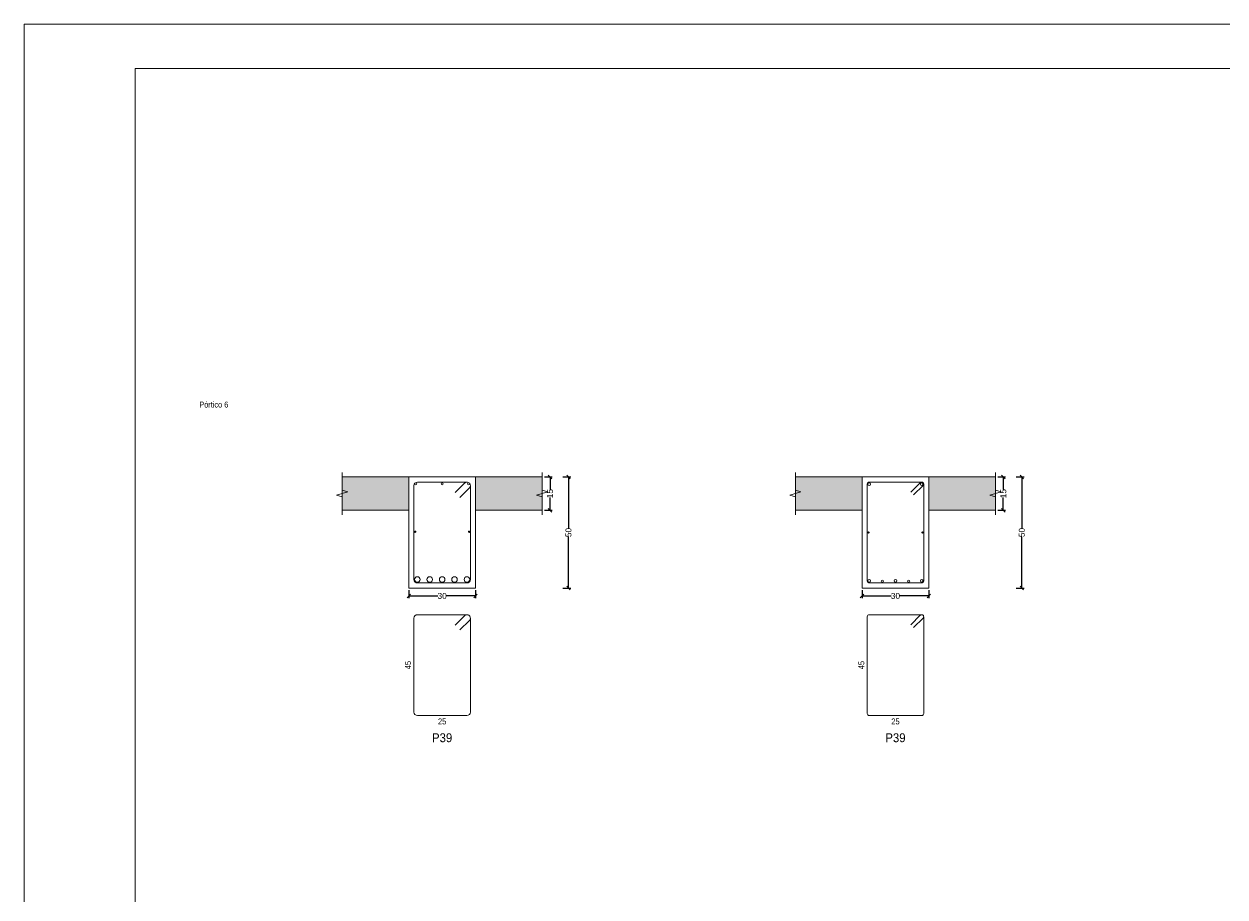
# Model space of a CAD drawing. Header units: millimetres. Extents: x 3 to 479, y -191 to 120.
# Drawn here: x 100.33 to 127.35, y 44.11 to 63.76 of the extents above; entities that cross this region are included whole.
import ezdxf
from ezdxf.enums import TextEntityAlignment as Align

# ---------------------------------------------------------------- set-up
doc = ezdxf.new("R2010")
doc.units = ezdxf.units.MM
for name, color, linetype, lineweight in [('ALZ_REF_REFERENCIA_PORTICO', 3, 'Continuous', 9), ('ARM_LONGITUDINAL_Ø10', 103, 'Continuous', 9), ('ARM_LONGITUDINAL_Ø12', 171, 'Continuous', 9), ('ARM_LONGITUDINAL_Ø25', 20, 'Continuous', 9), ('ARM_LONGITUDINAL_Ø6', 151, 'Continuous', 9), ('ARM_TRANSVERSAL_Ø6', 151, 'Continuous', 9), ('RECUAD_LIMITES', 2, 'Continuous', 0), ('RECUAD_MARCO', 1, 'Continuous', 20), ('SEC_CONT_FORJADOS_SECCION', 8, 'Continuous', 9), ('SEC_CONT_VIG_HORMIGON_SECCION', 2, 'Continuous', 9), ('SEC_COTAS_SEC_DIM_VIGA', 122, 'Continuous', 0), ('SEC_COTAS_TEXTOS_DESPIECE_ESTRIBADO', 122, 'Continuous', 0), ('SEC_REF_TXT_POSICIONES_ARM_ESTRIBOS', 1, 'Continuous', 9)]:
    doc.layers.add(name, color=color, linetype=linetype, lineweight=lineweight)
doc.styles.add('CYPETXT_0.2_romans', font='arial.ttf', dxfattribs={"height": 0.133333})
doc.styles.add('CYPETXT_romans', font='arial.ttf', dxfattribs={"height": 0.2})
doc.dimstyles.new('cype_oblique', dxfattribs={"dimtxt": 0.18, "dimasz": 0.18, "dimexe": 0.05, "dimexo": 0.05, "dimgap": 0, "dimtad": 0, "dimdec": 4, "dimzin": 0, "dimdsep": 46, "dimtxsty": 'CYPETXT_0.2_romans', "dimblk": 'OBLIQUE', "dimtsz": 0.04, "dimcen": 0.09, "dimadec": 0, "dimazin": 0, "dimtfac": 1, "dimtdec": 4, "dimtofl": 0, "dimtmove": 2, "dimatfit": 3, "dimfxl": 1, "dimtolj": 1, "dimtzin": 0, "dimarcsym": 0})

# ---------------------------------------------------------------- blocks, each defined once
blk = doc.blocks.new('*D1101')
at = {"layer": 'Defpoints', "color": 0, "transparency": 16777216}
for p in [(108.987, 51.06), (110.487, 51.06), (110.487, 50.883)]:
    blk.add_point(p, dxfattribs=at)
at = {"layer": 'SEC_COTAS_SEC_DIM_VIGA', "color": 0, "lineweight": -2, "transparency": 16777216}
for p, q in [((108.947, 50.843), (109.027, 50.923)), ((108.987, 51.01), (108.987, 50.833)), ((108.987, 50.883), (109.642, 50.883)), ((110.487, 50.883), (109.832, 50.883)), ((110.447, 50.843), (110.527, 50.923)), ((110.487, 51.01), (110.487, 50.833))]:
    blk.add_line(p, q, dxfattribs=at)
at = {"layer": 'SEC_COTAS_SEC_DIM_VIGA', "color": 0, "transparency": 16777216, "insert": (109.737, 50.883), "char_height": 0.1333, "attachment_point": 5, "style": 'CYPETXT_0.2_romans'}
blk.add_mtext('\\A1;30', dxfattribs=at)
blk = doc.blocks.new('_OBLIQUE')
at = {"color": 0, "linetype": 'ByBlock', "lineweight": -2}
blk.add_line((-0.5, -0.5), (0.5, 0.5), dxfattribs=at)
blk = doc.blocks.new('*D1102')
at = {"layer": 'Defpoints', "color": 0, "transparency": 16777216}
for p in [(111.987, 53.56), (112.164, 53.56), (111.987, 52.81)]:
    blk.add_point(p, dxfattribs=at)
at = {"layer": 'SEC_COTAS_SEC_DIM_VIGA', "color": 0, "lineweight": -2, "transparency": 16777216}
for p, q in [((112.037, 53.56), (112.214, 53.56)), ((112.204, 53.52), (112.124, 53.6)), ((112.164, 53.56), (112.164, 53.275)), ((112.164, 52.81), (112.164, 53.096)), ((112.037, 52.81), (112.214, 52.81)), ((112.204, 52.77), (112.124, 52.85))]:
    blk.add_line(p, q, dxfattribs=at)
at = {"layer": 'SEC_COTAS_SEC_DIM_VIGA', "color": 0, "transparency": 16777216, "insert": (112.164, 53.185), "char_height": 0.1333, "attachment_point": 5, "rotation": 90, "style": 'CYPETXT_0.2_romans'}
blk.add_mtext('\\A1;15', dxfattribs=at)
blk = doc.blocks.new('*D1103')
at = {"layer": 'Defpoints', "color": 0, "transparency": 16777216}
for p in [(112.403, 53.56), (112.58, 53.56), (112.403, 51.06)]:
    blk.add_point(p, dxfattribs=at)
at = {"layer": 'SEC_COTAS_SEC_DIM_VIGA', "color": 0, "lineweight": -2, "transparency": 16777216}
for p, q in [((112.453, 53.56), (112.63, 53.56)), ((112.62, 53.52), (112.54, 53.6)), ((112.58, 53.56), (112.58, 52.406)), ((112.58, 51.06), (112.58, 52.215)), ((112.62, 51.02), (112.54, 51.1)), ((112.453, 51.06), (112.63, 51.06))]:
    blk.add_line(p, q, dxfattribs=at)
at = {"layer": 'SEC_COTAS_SEC_DIM_VIGA', "color": 0, "transparency": 16777216, "insert": (112.58, 52.31), "char_height": 0.1333, "attachment_point": 5, "rotation": 90, "style": 'CYPETXT_0.2_romans'}
blk.add_mtext('\\A1;50', dxfattribs=at)
blk = doc.blocks.new('*D1104')
at = {"layer": 'Defpoints', "color": 0, "transparency": 16777216}
for p in [(119.185, 51.06), (120.685, 51.06), (120.685, 50.883)]:
    blk.add_point(p, dxfattribs=at)
at = {"layer": 'SEC_COTAS_SEC_DIM_VIGA', "color": 0, "lineweight": -2, "transparency": 16777216}
for p, q in [((119.145, 50.843), (119.225, 50.923)), ((119.185, 51.01), (119.185, 50.833)), ((119.185, 50.883), (119.84, 50.883)), ((120.685, 50.883), (120.03, 50.883)), ((120.645, 50.843), (120.725, 50.923)), ((120.685, 51.01), (120.685, 50.833))]:
    blk.add_line(p, q, dxfattribs=at)
at = {"layer": 'SEC_COTAS_SEC_DIM_VIGA', "color": 0, "transparency": 16777216, "insert": (119.935, 50.883), "char_height": 0.1333, "attachment_point": 5, "style": 'CYPETXT_0.2_romans'}
blk.add_mtext('\\A1;30', dxfattribs=at)
blk = doc.blocks.new('*D1105')
at = {"layer": 'Defpoints', "color": 0, "transparency": 16777216}
for p in [(122.185, 53.56), (122.362, 53.56), (122.185, 52.81)]:
    blk.add_point(p, dxfattribs=at)
at = {"layer": 'SEC_COTAS_SEC_DIM_VIGA', "color": 0, "lineweight": -2, "transparency": 16777216}
for p, q in [((122.235, 53.56), (122.412, 53.56)), ((122.402, 53.52), (122.322, 53.6)), ((122.362, 53.56), (122.362, 53.275)), ((122.362, 52.81), (122.362, 53.096)), ((122.235, 52.81), (122.412, 52.81)), ((122.402, 52.77), (122.322, 52.85))]:
    blk.add_line(p, q, dxfattribs=at)
at = {"layer": 'SEC_COTAS_SEC_DIM_VIGA', "color": 0, "transparency": 16777216, "insert": (122.362, 53.185), "char_height": 0.1333, "attachment_point": 5, "rotation": 90, "style": 'CYPETXT_0.2_romans'}
blk.add_mtext('\\A1;15', dxfattribs=at)
blk = doc.blocks.new('*D1106')
at = {"layer": 'Defpoints', "color": 0, "transparency": 16777216}
for p in [(122.601, 53.56), (122.778, 53.56), (122.601, 51.06)]:
    blk.add_point(p, dxfattribs=at)
at = {"layer": 'SEC_COTAS_SEC_DIM_VIGA', "color": 0, "lineweight": -2, "transparency": 16777216}
for p, q in [((122.651, 53.56), (122.828, 53.56)), ((122.818, 53.52), (122.738, 53.6)), ((122.778, 53.56), (122.778, 52.406)), ((122.778, 51.06), (122.778, 52.215)), ((122.818, 51.02), (122.738, 51.1)), ((122.651, 51.06), (122.828, 51.06))]:
    blk.add_line(p, q, dxfattribs=at)
at = {"layer": 'SEC_COTAS_SEC_DIM_VIGA', "color": 0, "transparency": 16777216, "insert": (122.778, 52.31), "char_height": 0.1333, "attachment_point": 5, "rotation": 90, "style": 'CYPETXT_0.2_romans'}
blk.add_mtext('\\A1;50', dxfattribs=at)

msp = doc.modelspace()

# ---------------------------------------------------------------- hatches: boundary and pattern name
at = {"layer": 'SEC_CONT_FORJADOS_SECCION', "true_color": 0xdad7d3}
for points in [[(107.4871, 53.56024), (108.9871, 53.56024), (108.9871, 52.81024), (107.4871, 52.81024)], [(111.9871, 53.56024), (110.4871, 53.56024), (110.4871, 52.81024), (111.9871, 52.81024)], [(117.68514, 53.56024), (119.18514, 53.56024), (119.18514, 52.81024), (117.68514, 52.81024)], [(122.18514, 53.56024), (120.68514, 53.56024), (120.68514, 52.81024), (122.18514, 52.81024)]]:
    msp.add_hatch(color=254, dxfattribs=at).paths.add_polyline_path(points)

# ---------------------------------------------------------------- linework, layer by layer
at = {"layer": 'ARM_LONGITUDINAL_Ø10'}
for centre in [(109.1421, 53.40524), (109.7371, 53.40524), (110.3321, 53.40524), (119.64014, 51.21524), (120.23014, 51.21524)]:
    msp.add_circle(centre, 0.025, dxfattribs=at)
at = {"layer": 'ARM_LONGITUDINAL_Ø12'}
for centre in [(119.34514, 53.40024), (120.52514, 53.40024), (119.34514, 51.22024), (119.93514, 51.22024), (120.52514, 51.22024)]:
    msp.add_circle(centre, 0.03, dxfattribs=at)
at = {"layer": 'ARM_LONGITUDINAL_Ø25'}
for centre in [(109.1796, 51.25274), (109.45835, 51.25274), (109.7371, 51.25274), (110.01585, 51.25274), (110.2946, 51.25274)]:
    msp.add_circle(centre, 0.0625, dxfattribs=at)
at = {"layer": 'ARM_LONGITUDINAL_Ø6'}
for centre in [(109.1321, 52.32899), (110.3421, 52.32899), (119.33014, 52.31024), (120.54014, 52.31024)]:
    msp.add_circle(centre, 0.015, dxfattribs=at)
at = {"layer": 'ARM_TRANSVERSAL_Ø6'}
for points in [[(110.13727, 53.1008), (110.3494, 53.31294), (110.35904, 53.32468), (110.3662, 53.33808), (110.37061, 53.35262), (110.3721, 53.36774), (110.37061, 53.38286), (110.3662, 53.39739), (110.35904, 53.41079), (110.3494, 53.42254), (110.33766, 53.43218), (110.32426, 53.43934), (110.30972, 53.44375), (110.2946, 53.44524), (109.1796, 53.44524), (109.14994, 53.43934), (109.1248, 53.42254), (109.108, 53.39739), (109.1021, 53.36774), (109.1021, 51.25274), (109.108, 51.22308), (109.1248, 51.19794), (109.14994, 51.18114), (109.1796, 51.17524), (110.2946, 51.17524), (110.32426, 51.18114), (110.3494, 51.19794), (110.3662, 51.22308), (110.3721, 51.25274), (110.3721, 53.36774), (110.37061, 53.38286), (110.3662, 53.39739), (110.35904, 53.41079), (110.3494, 53.42254), (110.33766, 53.43218), (110.32426, 53.43934), (110.30972, 53.44375), (110.2946, 53.44524), (110.27948, 53.44375), (110.26494, 53.43934), (110.25154, 53.43218), (110.2398, 53.42254), (110.02767, 53.21041)], [(120.34483, 53.15628), (120.55696, 53.36842), (120.56255, 53.37524), (120.56671, 53.38302), (120.56927, 53.39146), (120.57014, 53.40024), (120.56927, 53.40902), (120.56671, 53.41746), (120.56255, 53.42524), (120.55696, 53.43206), (120.55014, 53.43765), (120.54236, 53.44181), (120.53392, 53.44437), (120.52514, 53.44524), (119.34514, 53.44524), (119.32792, 53.44181), (119.31332, 53.43206), (119.30356, 53.41746), (119.30014, 53.40024), (119.30014, 51.22024), (119.30356, 51.20302), (119.31332, 51.18842), (119.32792, 51.17866), (119.34514, 51.17524), (120.52514, 51.17524), (120.54236, 51.17866), (120.55696, 51.18842), (120.56671, 51.20302), (120.57014, 51.22024), (120.57014, 53.40024), (120.56927, 53.40902), (120.56671, 53.41746), (120.56255, 53.42524), (120.55696, 53.43206), (120.55014, 53.43765), (120.54236, 53.44181), (120.53392, 53.44437), (120.52514, 53.44524), (120.51636, 53.44437), (120.50792, 53.44181), (120.50014, 53.43765), (120.49332, 53.43206), (120.28119, 53.21992)], [(110.13727, 50.11647), (110.3494, 50.3286), (110.35904, 50.34035), (110.3662, 50.35375), (110.37061, 50.36828), (110.3721, 50.3834), (110.37061, 50.39852), (110.3662, 50.41306), (110.35904, 50.42646), (110.3494, 50.4382), (110.33766, 50.44784), (110.32426, 50.455), (110.30972, 50.45941), (110.2946, 50.4609), (109.1796, 50.4609), (109.14994, 50.455), (109.1248, 50.4382), (109.108, 50.41306), (109.1021, 50.3834), (109.1021, 48.2684), (109.108, 48.23875), (109.1248, 48.2136), (109.14994, 48.1968), (109.1796, 48.1909), (110.2946, 48.1909), (110.32426, 48.1968), (110.3494, 48.2136), (110.3662, 48.23875), (110.3721, 48.2684), (110.3721, 50.3834), (110.37061, 50.39852), (110.3662, 50.41306), (110.35904, 50.42646), (110.3494, 50.4382), (110.33766, 50.44784), (110.32426, 50.455), (110.30972, 50.45941), (110.2946, 50.4609), (110.27948, 50.45941), (110.26494, 50.455), (110.25154, 50.44784), (110.2398, 50.4382), (110.02767, 50.22607)], [(120.34483, 50.17195), (120.55696, 50.38408), (120.56255, 50.3909), (120.56671, 50.39868), (120.56927, 50.40712), (120.57014, 50.4159), (120.56927, 50.42468), (120.56671, 50.43312), (120.56255, 50.4409), (120.55696, 50.44772), (120.55014, 50.45332), (120.54236, 50.45748), (120.53392, 50.46004), (120.52514, 50.4609), (119.34514, 50.4609), (119.32792, 50.45748), (119.31332, 50.44772), (119.30356, 50.43312), (119.30014, 50.4159), (119.30014, 48.2359), (119.30356, 48.21868), (119.31332, 48.20408), (119.32792, 48.19433), (119.34514, 48.1909), (120.52514, 48.1909), (120.54236, 48.19433), (120.55696, 48.20408), (120.56671, 48.21868), (120.57014, 48.2359), (120.57014, 50.4159), (120.56927, 50.42468), (120.56671, 50.43312), (120.56255, 50.4409), (120.55696, 50.44772), (120.55014, 50.45332), (120.54236, 50.45748), (120.53392, 50.46004), (120.52514, 50.4609), (120.51636, 50.46004), (120.50792, 50.45748), (120.50014, 50.45332), (120.49332, 50.44772), (120.28119, 50.23559)]]:
    msp.add_lwpolyline(points, dxfattribs=at)
at = {"layer": 'RECUAD_LIMITES'}
msp.add_lwpolyline([(100.33093, 21.25684), (233.53093, 21.25684), (233.53093, 63.75684), (100.33093, 63.75684), (100.33093, 21.25684)], close=True, dxfattribs=at)
at = {"layer": 'RECUAD_MARCO'}
msp.add_lwpolyline([(102.83093, 22.25684), (232.53093, 22.25684), (232.53093, 62.75684), (102.83093, 62.75684), (102.83093, 22.25684)], close=True, dxfattribs=at)
at = {"layer": 'SEC_CONT_FORJADOS_SECCION'}
for points in [[(107.4871, 53.66024), (107.4871, 53.26024), (107.6121, 53.22274), (107.3621, 53.14774), (107.4871, 53.11024), (107.4871, 52.71024)], [(107.4871, 53.56024), (108.9871, 53.56024), (108.9871, 52.81024), (107.4871, 52.81024)], [(111.9871, 53.56024), (110.4871, 53.56024), (110.4871, 52.81024), (111.9871, 52.81024)], [(111.9871, 53.66024), (111.9871, 53.26024), (112.1121, 53.22274), (111.8621, 53.14774), (111.9871, 53.11024), (111.9871, 52.71024)], [(117.68514, 53.66024), (117.68514, 53.26024), (117.81014, 53.22274), (117.56014, 53.14774), (117.68514, 53.11024), (117.68514, 52.71024)], [(117.68514, 53.56024), (119.18514, 53.56024), (119.18514, 52.81024), (117.68514, 52.81024)], [(122.18514, 53.56024), (120.68514, 53.56024), (120.68514, 52.81024), (122.18514, 52.81024)], [(122.18514, 53.66024), (122.18514, 53.26024), (122.31014, 53.22274), (122.06014, 53.14774), (122.18514, 53.11024), (122.18514, 52.71024)]]:
    msp.add_lwpolyline(points, dxfattribs=at)
at = {"layer": 'SEC_CONT_FORJADOS_SECCION', "color": 254, "true_color": 0xdad7d3}
for points in [[(107.4871, 53.56024), (108.9871, 53.56024), (108.9871, 52.81024), (107.4871, 52.81024)], [(111.9871, 53.56024), (110.4871, 53.56024), (110.4871, 52.81024), (111.9871, 52.81024)], [(117.68514, 53.56024), (119.18514, 53.56024), (119.18514, 52.81024), (117.68514, 52.81024)], [(122.18514, 53.56024), (120.68514, 53.56024), (120.68514, 52.81024), (122.18514, 52.81024)]]:
    msp.add_lwpolyline(points, close=True, dxfattribs=at)
at = {"layer": 'SEC_CONT_VIG_HORMIGON_SECCION'}
for points in [[(110.4871, 53.56024), (108.9871, 53.56024), (108.9871, 51.06024), (110.4871, 51.06024), (110.4871, 53.56024)], [(120.68514, 53.56024), (119.18514, 53.56024), (119.18514, 51.06024), (120.68514, 51.06024), (120.68514, 53.56024)]]:
    msp.add_lwpolyline(points, close=True, dxfattribs=at)

# ---------------------------------------------------------------- texts
at = {"layer": 'ALZ_REF_REFERENCIA_PORTICO', "style": 'CYPETXT_romans', "width": 0.813476}
msp.add_text('Pórtico 6', height=0.133333, dxfattribs=at).set_placement((104.27406, 55.19024), align=Align.MIDDLE_LEFT)
at = {"layer": 'SEC_COTAS_TEXTOS_DESPIECE_ESTRIBADO', "style": 'CYPETXT_romans', "width": 0.872274}
for p in [(109.03543, 49.3259), (119.23347, 49.3259)]:
    msp.add_text('45', height=0.133333, rotation=90, dxfattribs=at).set_placement(p, align=Align.CENTER)
for p in [(109.7371, 48.12424), (119.93514, 48.12424)]:
    msp.add_text('25', height=0.133333, dxfattribs=at).set_placement(p, align=Align.TOP_CENTER)
at = {"layer": 'SEC_REF_TXT_POSICIONES_ARM_ESTRIBOS', "style": 'CYPETXT_romans', "width": 0.91451}
for p in [(109.7371, 47.6909), (119.93514, 47.6909)]:
    msp.add_text('P39', height=0.2, dxfattribs=at).set_placement(p, align=Align.MIDDLE_CENTER)

# ---------------------------------------------------------------- dimensions: what is measured, and where the dimension line sits
at = {"layer": 'SEC_COTAS_SEC_DIM_VIGA'}
for p1, p2, text, picture, middle in [((111.9871, 52.81024), (111.9871, 53.56024), '15', '*D1102', (112.16443, 53.18524)), ((112.4031, 51.06024), (112.4031, 53.56024), '50', '*D1103', (112.58043, 52.31024)), ((122.18514, 52.81024), (122.18514, 53.56024), '15', '*D1105', (122.36247, 53.18524)), ((122.60114, 51.06024), (122.60114, 53.56024), '50', '*D1106', (122.77847, 52.31024)), ((108.9871, 51.06024), (110.4871, 51.06024), '30', '*D1101', (109.7371, 50.8829)), ((119.18514, 51.06024), (120.68514, 51.06024), '30', '*D1104', (119.93514, 50.8829))]:
    dim = msp.add_aligned_dim(p1=p1, p2=p2, distance=-0.17733, text=text, dimstyle='cype_oblique', dxfattribs=at)
    dim.commit()
    dim.dimension.update_dxf_attribs({"geometry": picture, "text_midpoint": middle})

doc.saveas('drawing.dxf')
